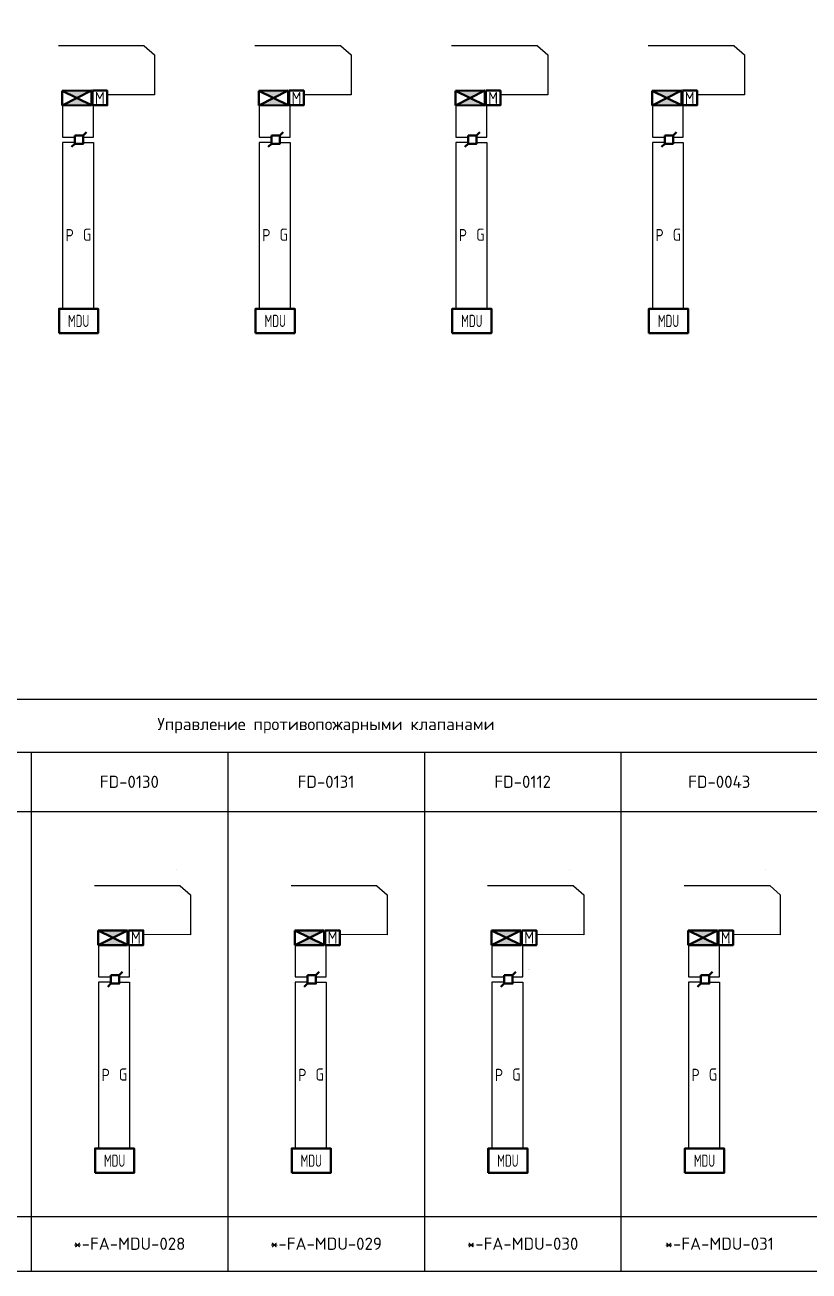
# Model space of a CAD drawing. Header units: millimetres. Extents: x 127230 to 906013, y -355313 to -209225.
# Drawn here: x 373660 to 389698, y -245773 to -220288 of the extents above; entities that cross this region are included whole.
import ezdxf
from ezdxf.enums import TextEntityAlignment as Align

# ---------------------------------------------------------------- set-up
doc = ezdxf.new("R2018")
doc.units = ezdxf.units.MM
doc.linetypes.add('Cплошная', pattern=[0])
for name, color, linetype, lineweight in [('14', 250, 'Continuous', 0), ('АТ_ПС_ИП_025', 1, 'Continuous', 25), ('АТ_ПС_ППКП_025', 5, 'Continuous', 25), ('АТ_ПС_Текст_025', 7, 'Continuous', 25), ('АТ_ПС_Трасса_100', 1, 'Continuous', 100)]:
    doc.layers.add(name, color=color, linetype=linetype, lineweight=lineweight)
doc.layers.add('ПС2', color=230, linetype='Continuous')
doc.styles.add('GLE_OASR_TextStyle', font='GOST2304A.ttf')
doc.styles.get("Standard").update_dxf_attribs({"font": 'gost_0.ttf'})
doc.styles.add('ГОСТ 2.304', font='CS_Gost2304.shx', dxfattribs={"width": 0.8})
doc.styles.add('Текст Т', font='isocpeur.ttf')

# ---------------------------------------------------------------- blocks, each defined once
blk = doc.blocks.new('*T72')
at = {"color": 7, "linetype": 'ByBlock', "transparency": 16777216}
for p, q in [((0, 0), (254457, 0)), ((0, 0), (0, -11695)), ((24130, 0), (24130, -11695)), ((28152, 0), (28152, -11695)), ((32173, 0), (32173, -11695)), ((64347, 0), (64347, -11695)), ((68368, 0), (68368, -11695)), ((72390, 0), (72390, -11695)), ((76412, 0), (76412, -11695)), ((193040, 0), (193040, -11695)), ((197062, 0), (197062, -11695)), ((205105, 0), (205105, -11695)), ((218262, 0), (218262, -11695)), ((222284, 0), (222284, -11695)), ((226305, 0), (226305, -11695)), ((254457, 0), (254457, -11695)), ((0, -1085), (4022, -1085)), ((4022, -1085), (4022, -11695)), ((8043, -1085), (8043, -11695)), ((12065, -1085), (12065, -11695)), ((16087, -1085), (16087, -11695)), ((20108, -1085), (20108, -11695)), ((24130, -1085), (36195, -1085)), ((36195, -1085), (36195, -11695)), ((40217, -1085), (40217, -11695)), ((44238, -1085), (44238, -11695)), ((48260, -1085), (48260, -11695)), ((52282, -1085), (52282, -11695)), ((56303, -1085), (56303, -11695)), ((60325, -1085), (60325, -11695)), ((64347, -1085), (80433, -1085)), ((80433, -1085), (80433, -11695)), ((84455, -1085), (84455, -11695)), ((88477, -1085), (88477, -11695)), ((92498, -1085), (92498, -11695)), ((96520, -1085), (96520, -11695)), ((100542, -1085), (100542, -11695)), ((104563, -1085), (104563, -11695)), ((108585, -1085), (108585, -11695)), ((112607, -1085), (112607, -11695)), ((116628, -1085), (116628, -11695)), ((120650, -1085), (120650, -11695)), ((124672, -1085), (124672, -11695)), ((128693, -1085), (128693, -11695)), ((132715, -1085), (132715, -11695)), ((136737, -1085), (136737, -11695)), ((140758, -1085), (140758, -11695)), ((144780, -1085), (144780, -11695)), ((148802, -1085), (148802, -11695)), ((152823, -1085), (152823, -11695)), ((156845, -1085), (156845, -11695)), ((160867, -1085), (160867, -11695)), ((164888, -1085), (164888, -11695)), ((168910, -1085), (168910, -11695)), ((172932, -1085), (172932, -11695)), ((176953, -1085), (176953, -11695)), ((180975, -1085), (180975, -11695)), ((184997, -1085), (184997, -11695)), ((189018, -1085), (189018, -11695)), ((193040, -1085), (201083, -1085)), ((201083, -1085), (201083, -11695)), ((205105, -1085), (230327, -1085)), ((230327, -1085), (230327, -11695)), ((234349, -1085), (234349, -11695)), ((238370, -1085), (238370, -11695)), ((242392, -1085), (242392, -11695)), ((246414, -1085), (246414, -11695)), ((250435, -1085), (250435, -11695)), ((0, -2294), (254457, -2294)), ((0, -10577), (254457, -10577)), ((0, -11695), (254457, -11695))]:
    blk.add_line(p, q, dxfattribs=at)
at = {"color": 0, "linetype": 'ByBlock', "lineweight": -2, "transparency": 16777216}
for p, q in [((4022, -1085), (24130, -1085)), ((36195, -1085), (64347, -1085)), ((80433, -1085), (193040, -1085)), ((201083, -1085), (205105, -1085)), ((230327, -1085), (254457, -1085))]:
    blk.add_line(p, q, dxfattribs=at)
at = {"color": 7, "transparency": 16777216, "char_height": 250, "attachment_point": 5, "style": 'Текст Т'}
for s, insert, width in [('Управление противопожарными клапанами', (220273, -542), 4020.47), ('Управление противопожарными клапанами', (12065, -542), 24128.8), ('Управление противопожарными клапанами', (48260, -542), 32172.13), ('Управление противопожарными клапанами', (134726, -542), 116627.13), ('Управление противопожарными клапанами', (201083, -542), 8042.13), ('Управление противопожарными клапанами', (240381, -542), 28150.47), ('{\\fGOST 2.304 type A|b0|i0|c204|p34;\\H0.91667x;\\C256;Дистанционный пуск \\Pсистемы дымоудаления}', (26141, -1689), 4020.47), ('{\\fGOST 2.304 type A|b0|i0|c204|p34;\\H0.91667x;\\C256;Дистанционный пуск \\Pсистемы дымоудаления}', (30162, -1689), 4020.47), ('{\\fGOST 2.304 type A|b0|i0|c204|p34;\\H0.91667x;\\C256;Дистанционный пуск \\Pсистемы дымоудаления}', (66358, -1689), 4020.47), ('{\\fGOST 2.304 type A|b0|i0|c204|p34;\\H0.91667x;\\C256;Дистанционный пуск \\Pсистемы дымоудаления}', (70379, -1689), 4020.47), ('{\\fGOST 2.304 type A|b0|i0|c204|p34;\\H0.91667x;\\C256;Дистанционный пуск \\Pсистемы дымоудаления}', (74401, -1689), 4020.47), ('{\\fGOST 2.304 type A|b0|i0|c204|p34;\\H0.91667x;\\C256;Отключение ПВ1 (FAB-0001A)/\\fGOST 2.304 type A|b0|i0|c0|p34; \\fGOST 2.304 type A|b0|i0|c204|p34;ПВ1р (FAB-0001В)}', (195051, -1689), 4020.47), ('{\\fGOST 2.304 type A|b0|i0|c204|p34;\\H0.91667x;\\C256;Отключение \\fGOST 2.304 type A|b0|i0|c0|p34;F0-51-010-NHC13^J/F0-51-010-NHC12/F0-51-010-NHC14} ', (211683, -1689), 13155.68), ('{\\fGOST 2.304 type A|b0|i0|c204|p34;\\H0.91667x;\\C256;Дистанционный пуск \\Pсистемы дымоудаления}', (224294, -1689), 4020.47), ('FD-0027', (2011, -1689), 4020.47), ('FD-0005', (6032, -1689), 4020.47), ('SD-0002', (10054, -1689), 4020.47), ('FD-0004', (14076, -1689), 4020.47), ('FD-0028', (18098, -1689), 4020.47), ('FD-0029', (22119, -1689), 4020.47), ('FD-0121', (34184, -1689), 4020.47), ('FD-0080', (38206, -1689), 4020.47), ('FD-0077', (42228, -1689), 4020.47), ('FD-0025', (46249, -1689), 4020.47), ('FD-0026', (50271, -1689), 4020.47), ('FD-0113', (54293, -1689), 4020.47), ('FD-0072', (58314, -1689), 4020.47), ('FD-0073', (62336, -1689), 4020.47), ('FD-0002', (78423, -1689), 4020.47), ('FD-0024', (82444, -1689), 4020.47), ('SD-0001', (86466, -1689), 4020.47), ('FD-0001', (90488, -1689), 4020.47), ('FD-0003', (94509, -1689), 4020.47), ('FD-0022', (98531, -1689), 4020.47), ('FD-0023', (102553, -1689), 4020.47), ('FD-0032', (106574, -1689), 4020.47), ('FD-0010', (110596, -1689), 4020.47), ('FD-0132', (114618, -1689), 4020.47), ('FD-0085', (118639, -1689), 4020.47), ('FD-0087', (122661, -1689), 4020.47), ('FD-0118', (126683, -1689), 4020.47), ('FD-0130', (130704, -1689), 4020.47), ('FD-0131', (134726, -1689), 4020.47), ('FD-0112', (138748, -1689), 4020.47), ('FD-0043', (142769, -1689), 4020.47), ('FD-0096', (146791, -1689), 4020.47), ('FD-0057', (150813, -1689), 4020.47), ('FD-0097', (154834, -1689), 4020.47), ('FD-0074', (158856, -1689), 4020.47), ('FD-0075', (162878, -1689), 4020.47), ('FD-0076', (166899, -1689), 4020.47), ('FD-0060', (170921, -1689), 4020.47), ('FD-0009', (174943, -1689), 4020.47), ('FD-0114', (178964, -1689), 4020.47), ('FD-0008', (182986, -1689), 4020.47), ('FD-0125', (187008, -1689), 4020.47), ('FD-0058', (191029, -1689), 4020.47), ('FD-0078', (199073, -1689), 4020.47), ('FD-0031', (203094, -1689), 4020.47), ('FD-0081', (220273, -1689), 4020.47), ('FD-0091', (228316, -1689), 4020.47), ('FD-0046', (232338, -1689), 4020.47), ('FD-0093', (236359, -1689), 4020.47), ('FD-0045', (240381, -1689), 4020.47), ('FD-0007', (244403, -1689), 4020.47), ('FD-0071', (248424, -1689), 4020.47), ('FD-0044', (252446, -1689), 4020.47), ('*-FA-MDU-001', (2011, -11136), 4020.47), ('*-FA-MDU-002', (6032, -11136), 4020.47), ('*-FA-MDU-003', (10054, -11136), 4020.47), ('*-FA-MDU-004', (14076, -11136), 4020.47), ('*-FA-MDU-005', (18098, -11136), 4020.47), ('*-FA-MDU-006', (22119, -11136), 4020.47), ('*-FA-SIB-11.7', (26141, -11136), 4020.47), ('*-FA-SIB-11.6', (30162, -11136), 4020.47), ('*-FA-MDU-007', (34184, -11136), 4020.47), ('*-FA-MDU-008', (38206, -11136), 4020.47), ('*-FA-MDU-009', (42228, -11136), 4020.47), ('*-FA-MDU-010', (46249, -11136), 4020.47), ('*-FA-MDU-011', (50271, -11136), 4020.47), ('*-FA-MDU-012', (54293, -11136), 4020.47), ('*-FA-MDU-013', (58314, -11136), 4020.47), ('*-FA-MDU-014', (62336, -11136), 4020.47), ('*-FA-SIB-11.5', (66358, -11136), 4020.47), ('*-FA-SIB-11.4', (70379, -11136), 4020.47), ('*-FA-SIB-11.3', (74401, -11136), 4020.47), ('*-FA-MDU-015', (78423, -11136), 4020.47), ('*-FA-MDU-016', (82444, -11136), 4020.47), ('*-FA-MDU-017', (86466, -11136), 4020.47), ('*-FA-MDU-018', (90488, -11136), 4020.47), ('*-FA-MDU-019', (94509, -11136), 4020.47), ('*-FA-MDU-020', (98531, -11136), 4020.47), ('*-FA-MDU-021', (102553, -11136), 4020.47), ('*-FA-MDU-022', (106574, -11136), 4020.47), ('*-FA-MDU-023', (110596, -11136), 4020.47), ('*-FA-MDU-024', (114618, -11136), 4020.47), ('*-FA-MDU-025', (118639, -11136), 4020.47), ('*-FA-MDU-026', (122661, -11136), 4020.47), ('*-FA-MDU-027', (126683, -11136), 4020.47), ('*-FA-MDU-028', (130704, -11136), 4020.47), ('*-FA-MDU-029', (134726, -11136), 4020.47), ('*-FA-MDU-030', (138748, -11136), 4020.47), ('*-FA-MDU-031', (142769, -11136), 4020.47), ('*-FA-MDU-032', (146791, -11136), 4020.47), ('*-FA-MDU-033', (150813, -11136), 4020.47), ('*-FA-MDU-034', (154834, -11136), 4020.47), ('*-FA-MDU-035', (158856, -11136), 4020.47), ('*-FA-MDU-036', (162878, -11136), 4020.47), ('*-FA-MDU-037', (166899, -11136), 4020.47), ('*-FA-MDU-038', (170921, -11136), 4020.47), ('*-FA-MDU-039', (174943, -11136), 4020.47), ('*-FA-MDU-040', (178964, -11136), 4020.47), ('*-FA-MDU-041', (182986, -11136), 4020.47), ('*-FA-MDU-042', (187008, -11136), 4020.47), ('*-FA-MDU-043', (191029, -11136), 4020.47), (' *-FA-MR4-11.1', (195051, -11136), 4020.47), ('*-FA-MDU-044', (199073, -11136), 4020.47), ('*-FA-MDU-045', (203094, -11136), 4020.47), (' *-FA-MR4-11.2', (211683, -11136), 13155.68), ('*-FA-MDU-046', (220273, -11136), 4020.47), ('*-FA-SIB-11.2', (224294, -11136), 4020.47), ('*-FA-MDU-047', (228316, -11136), 4020.47), ('*-FA-MDU-048', (232338, -11136), 4020.47), ('*-FA-MDU-049', (236359, -11136), 4020.47), ('*-FA-MDU-050', (240381, -11136), 4020.47), ('*-FA-MDU-051', (244403, -11136), 4020.47), ('*-FA-MDU-052', (248424, -11136), 4020.47), ('*-FA-MDU-053', (252446, -11136), 4020.47)]:
    blk.add_mtext(s, dxfattribs=dict(at, insert=insert, width=width))
blk = doc.blocks.new('*U53')
at = {"color": 0, "lineweight": 30, "width": 1.001, "flags": 104}
blk.add_attdef('ТЕКСТ1', text='', height=2.5, dxfattribs=at).set_placement((0.55, 3.27), align=Align.TOP_LEFT)
at = {"color": 0, "lineweight": 0}
blk.add_wipeout([(0, 4.3), (16.02, 4.3), (16.02, 0), (0, 0)], dxfattribs=at)
blk = doc.blocks.new('*U54')
at = {"color": 0, "lineweight": 30, "width": 1.001, "flags": 104}
blk.add_attdef('ТЕКСТ1', text='', height=2.5, dxfattribs=at).set_placement((0.55, 3.27), align=Align.TOP_LEFT)
at = {"color": 0, "lineweight": 0}
blk.add_wipeout([(0, 4.3), (21.07, 4.3), (21.07, 0), (0, 0)], dxfattribs=at)
blk = doc.blocks.new('*U49')
at = {"linetype": 'Continuous', "lineweight": 25}
blk.add_wipeout([(-1.5, -1.5), (-1.5, 1.5), (1.5, 1.5), (1.5, -1.5)], dxfattribs=at)
at = {"color": 0, "linetype": 'Continuous', "lineweight": -2}
for p, q in [((1.5, 1.5), (2.63, 2.63)), ((-1.5, -1.5), (-2.63, -2.63))]:
    blk.add_line(p, q, dxfattribs=at)
blk.add_lwpolyline([(-1.5, 1.5), (1.5, 1.5), (1.5, -1.5), (-1.5, -1.5)], close=True, dxfattribs=at)
blk = doc.blocks.new('*U52')
at = {"linetype": 'Continuous', "lineweight": -2}
h = blk.add_hatch(color=0, dxfattribs=at)
h.dxf.hatch_style = 1
h.paths.add_polyline_path([(-6, 2.97), (-2.98, 1.48), (0, 2.97)])
h.paths.add_polyline_path([(-2.98, 1.48), (-6, -0.03), (0, -0.03), (0, 0)])
at = {"color": 0, "linetype": 'Continuous', "lineweight": -2}
for p, q in [((-6, -0.03), (-6, 2.97)), ((0, 2.97), (-6, 2.97)), ((-6, 2.97), (0, 0)), ((-6, -0.03), (0, 2.97)), ((0, -0.03), (0, 2.97)), ((0, 1.47), (0.18, 1.47)), ((-6, -0.03), (0, -0.03))]:
    blk.add_line(p, q, dxfattribs=at)
blk.add_lwpolyline([(0.18, 2.97), (3.18, 2.97), (3.18, -0.03), (0.18, -0.03)], close=True, dxfattribs=at)
at = {"color": 0, "linetype": 'Continuous', "lineweight": -2, "style": 'GLE_OASR_TextStyle'}
blk.add_text('М', height=2.5, dxfattribs=at).set_placement((1.68, 1.47), align=Align.MIDDLE_CENTER)
blk = doc.blocks.new('*U51')
at = {"color": 0, "linetype": 'Continuous', "lineweight": -2}
blk.add_lwpolyline([(-8, -0.03), (0, -0.03), (0, 4.97), (-8, 4.97)], close=True, dxfattribs=at)
at = {"color": 0, "linetype": 'Continuous', "lineweight": -2, "style": 'ГОСТ 2.304', "width": 0.8, "flags": 4}
blk.add_attdef('НАДПИСЬ', text='', height=2.5, dxfattribs=at).set_placement((-4, 2.47), align=Align.MIDDLE_CENTER)
blk = doc.blocks.new('*U50')
at = {"color": 0, "lineweight": 0}
blk.add_wipeout([(-2.08, 6.13), (-19.65, 6.12), (-19.65, 1.83), (-2.08, 1.83)], dxfattribs=at)
at = {"color": 0, "linetype": 'Cплошная', "lineweight": 25}
for q in [(-19.65, 1.83), (0, 0)]:
    blk.add_line((-2.08, 1.83), q, dxfattribs=at)
at = {"color": 0, "lineweight": 30, "flags": 104}
blk.add_attdef('ТЕКСТ1', text='', height=2.5, dxfattribs=at).set_placement((-2.99, 5.1), align=Align.TOP_RIGHT)

msp = doc.modelspace()

# ---------------------------------------------------------------- linework, layer by layer
at = {"layer": '14', "color": 6, "lineweight": 25}
for points in [[(374429, -221933), (374429, -222583), (374681, -222583)], [(378450, -221933), (378450, -222583), (378702, -222583)], [(382472, -221933), (382472, -222583), (382724, -222583)], [(386494, -221933), (386494, -222583), (386746, -222583)], [(375166, -239108), (375166, -239758), (375418, -239758)], [(379187, -239108), (379187, -239758), (379439, -239758)], [(383209, -239108), (383209, -239758), (383461, -239758)], [(387231, -239108), (387231, -239758), (387483, -239758)]]:
    msp.add_lwpolyline(points, dxfattribs=at)
at = {"layer": 'АТ_ПС_Трасса_100', "color": 92, "lineweight": 25, "ltscale": 100}
for points in [[(374853, -222583), (375061, -222583), (375061, -221934)], [(378875, -222583), (379083, -222583), (379083, -221934)], [(382896, -222583), (383105, -222583), (383105, -221934)], [(386918, -222583), (387126, -222583), (387126, -221934)], [(374853, -222690), (375061, -222690), (375061, -226092)], [(378875, -222690), (379083, -222690), (379083, -226092)], [(382896, -222690), (383105, -222690), (383105, -226092)], [(386918, -222690), (387126, -222690), (387126, -226092)], [(375590, -239758), (375798, -239758), (375798, -239109)], [(379612, -239758), (379820, -239758), (379820, -239109)], [(383633, -239758), (383842, -239758), (383842, -239109)], [(387655, -239758), (387863, -239758), (387863, -239109)], [(375590, -239865), (375798, -239865), (375798, -243266)], [(379612, -239865), (379820, -239865), (379820, -243266)], [(383633, -239865), (383842, -239865), (383842, -243266)], [(387655, -239865), (387863, -239865), (387863, -243266)]]:
    msp.add_lwpolyline(points, dxfattribs=at)
at = {"layer": 'АТ_ПС_Трасса_100', "color": 6, "lineweight": 25, "ltscale": 100}
for points in [[(374681, -222690), (374429, -222690), (374429, -226092)], [(378702, -222690), (378450, -222690), (378450, -226092)], [(382724, -222690), (382472, -222690), (382472, -226092)], [(386746, -222690), (386494, -222690), (386494, -226092)], [(375418, -239865), (375166, -239865), (375166, -243266)], [(379439, -239865), (379187, -239865), (379187, -243266)], [(383461, -239865), (383209, -239865), (383209, -243266)], [(387483, -239865), (387231, -239865), (387231, -243266)]]:
    msp.add_lwpolyline(points, dxfattribs=at)

# ---------------------------------------------------------------- block references
msp.add_blockref('*T72', (245092, -234078))
at = {"layer": 'АТ_ПС_Текст_025', "linetype": 'Continuous'}
ref = msp.add_blockref('*U50', (376309, -220902), dxfattribs=dict(at, xscale=100, yscale=100, zscale=100))
lines = msp.add_mtext('230 В AC*** ', dxfattribs={"layer": '0', "color": 0, "insert": (376010, -220391), "char_height": 2.5, "attachment_point": 1})
ref.add_attrib('ТЕКСТ1', '', (376010, -220391), dxfattribs={"flags": 104}).embed_mtext(lines)
ref = msp.add_blockref('*U50', (380330, -220902), dxfattribs=dict(at, xscale=100, yscale=100, zscale=100))
lines = msp.add_mtext('230 В AC*** ', dxfattribs={"layer": '0', "color": 0, "insert": (380031, -220391), "char_height": 2.5, "attachment_point": 1})
ref.add_attrib('ТЕКСТ1', '', (380031, -220391), dxfattribs={"flags": 104}).embed_mtext(lines)
ref = msp.add_blockref('*U50', (384352, -220902), dxfattribs=dict(at, xscale=100, yscale=100, zscale=100))
lines = msp.add_mtext('230 В AC*** ', dxfattribs={"layer": '0', "color": 0, "insert": (384053, -220391), "char_height": 2.5, "attachment_point": 1})
ref.add_attrib('ТЕКСТ1', '', (384053, -220391), dxfattribs={"flags": 104}).embed_mtext(lines)
ref = msp.add_blockref('*U50', (388374, -220902), dxfattribs=dict(at, xscale=100, yscale=100, zscale=100))
lines = msp.add_mtext('230 В AC*** ', dxfattribs={"layer": '0', "color": 0, "insert": (388075, -220391), "char_height": 2.5, "attachment_point": 1})
ref.add_attrib('ТЕКСТ1', '', (388075, -220391), dxfattribs={"flags": 104}).embed_mtext(lines)
at = {"layer": 'ПС2', "color": 5, "lineweight": 50, "transparency": 33554687, "xscale": 100, "yscale": 100, "zscale": 100, "rotation": 0.1250381865928775}
for p in [(375024, -221929), (379046, -221929), (383068, -221929), (387089, -221929), (375761, -239103), (379783, -239103), (383805, -239103), (387826, -239103)]:
    msp.add_blockref('*U52', p, dxfattribs=at)

# ---------------------------------------------------------------- texts
at = {"layer": 'АТ_ПС_Текст_025', "char_height": 250, "attachment_point": 5, "style": 'GLE_OASR_TextStyle'}
for s, insert in [('P', (374575, -224587)), ('G', (374930, -224579)), ('P', (378597, -224587)), ('G', (378952, -224579)), ('P', (382618, -224587)), ('G', (382974, -224579)), ('P', (386640, -224587)), ('G', (386995, -224579)), ('P', (375312, -241762)), ('G', (375667, -241753)), ('P', (379334, -241762)), ('G', (379689, -241753)), ('P', (383355, -241762)), ('G', (383711, -241753)), ('P', (387377, -241762)), ('G', (387732, -241753))]:
    msp.add_mtext_dynamic_manual_height_columns(s, width=1237.88, gutter_width=12.5, heights=[0], dxfattribs=dict(at, insert=insert))

# ---------------------------------------------------------------- next in the draw order: linework, layer by layer
at = {"layer": '14', "color": 6, "lineweight": 25}
for points in [[(376309, -220902), (376309, -221720), (375342, -221716)], [(380330, -220902), (380330, -221720), (379363, -221716)], [(384352, -220902), (384352, -221720), (383385, -221716)], [(388374, -220902), (388374, -221720), (387407, -221716)]]:
    msp.add_lwpolyline(points, dxfattribs=at)

# ---------------------------------------------------------------- next in the draw order: block references
at = {"layer": 'АТ_ПС_ИП_025', "lineweight": 50, "xscale": 57.51779866433964, "yscale": 57.51779866433964, "zscale": 57.51779866433964}
for p in [(374767, -222633), (378789, -222633), (382810, -222633), (386832, -222633), (375504, -239807), (379525, -239807), (383547, -239807), (387569, -239807)]:
    msp.add_blockref('*U49', p, dxfattribs=at)
at = {"layer": 'АТ_ПС_Текст_025', "transparency": 33554636}
ref = msp.add_blockref('*U53', (375120, -222758), dxfattribs=dict(at, xscale=99.99980000000001, yscale=99.99980000000001, zscale=99.99980000000001))
lines = msp.add_mtext('\\W1.0010;*FA-XK-130', dxfattribs={"layer": '0', "color": 0, "insert": (375174, -222431), "char_height": 2.5, "attachment_point": 1})
ref.add_attrib('ТЕКСТ1', '', (375174, -222431), dxfattribs={"flags": 104}).embed_mtext(lines)
ref = msp.add_blockref('*U53', (379141, -222758), dxfattribs=dict(at, xscale=99.99980000000001, yscale=99.99980000000001, zscale=99.99980000000001))
lines = msp.add_mtext('\\W1.0010;*FA-XK-131', dxfattribs={"layer": '0', "color": 0, "insert": (379196, -222431), "char_height": 2.5, "attachment_point": 1})
ref.add_attrib('ТЕКСТ1', '', (379196, -222431), dxfattribs={"flags": 104}).embed_mtext(lines)
ref = msp.add_blockref('*U53', (383163, -222758), dxfattribs=dict(at, xscale=99.99980000000001, yscale=99.99980000000001, zscale=99.99980000000001))
lines = msp.add_mtext('\\W1.0010;*FA-XK-132', dxfattribs={"layer": '0', "color": 0, "insert": (383218, -222431), "char_height": 2.5, "attachment_point": 1})
ref.add_attrib('ТЕКСТ1', '', (383218, -222431), dxfattribs={"flags": 104}).embed_mtext(lines)
ref = msp.add_blockref('*U53', (387185, -222758), dxfattribs=dict(at, xscale=99.99980000000001, yscale=99.99980000000001, zscale=99.99980000000001))
lines = msp.add_mtext('\\W1.0010;*FA-XK-133', dxfattribs={"layer": '0', "color": 0, "insert": (387239, -222431), "char_height": 2.5, "attachment_point": 1})
ref.add_attrib('ТЕКСТ1', '', (387239, -222431), dxfattribs={"flags": 104}).embed_mtext(lines)
at = {"layer": 'АТ_ПС_Текст_025', "transparency": 33554636, "xscale": 99.99980000000001, "yscale": 99.99980000000001, "zscale": 99.99980000000001, "rotation": 90.0000000004073}
for p in [(374313, -225321), (375578, -225321), (378335, -225321), (379600, -225321), (382356, -225321), (383622, -225321), (386378, -225321), (387643, -225321), (375050, -242496), (376315, -242496), (379071, -242496), (380337, -242496), (383093, -242496), (384358, -242496), (387115, -242496), (388380, -242496)]:
    msp.add_blockref('*U54', p, dxfattribs=at)
at = {"layer": 'АТ_ПС_Текст_025', "linetype": 'Continuous'}
ref = msp.add_blockref('*U50', (377045, -238076), dxfattribs=dict(at, xscale=100, yscale=100, zscale=100))
lines = msp.add_mtext('230 В AC*** ', dxfattribs={"layer": '0', "color": 0, "insert": (376746, -237566), "char_height": 2.5, "attachment_point": 1})
ref.add_attrib('ТЕКСТ1', '', (376746, -237566), dxfattribs={"flags": 104}).embed_mtext(lines)
ref = msp.add_blockref('*U50', (381067, -238076), dxfattribs=dict(at, xscale=100, yscale=100, zscale=100))
lines = msp.add_mtext('230 В AC*** ', dxfattribs={"layer": '0', "color": 0, "insert": (380768, -237566), "char_height": 2.5, "attachment_point": 1})
ref.add_attrib('ТЕКСТ1', '', (380768, -237566), dxfattribs={"flags": 104}).embed_mtext(lines)
ref = msp.add_blockref('*U50', (385089, -238076), dxfattribs=dict(at, xscale=100, yscale=100, zscale=100))
lines = msp.add_mtext('230 В AC*** ', dxfattribs={"layer": '0', "color": 0, "insert": (384790, -237566), "char_height": 2.5, "attachment_point": 1})
ref.add_attrib('ТЕКСТ1', '', (384790, -237566), dxfattribs={"flags": 104}).embed_mtext(lines)
ref = msp.add_blockref('*U50', (389110, -238076), dxfattribs=dict(at, xscale=100, yscale=100, zscale=100))
lines = msp.add_mtext('230 В AC*** ', dxfattribs={"layer": '0', "color": 0, "insert": (388811, -237566), "char_height": 2.5, "attachment_point": 1})
ref.add_attrib('ТЕКСТ1', '', (388811, -237566), dxfattribs={"flags": 104}).embed_mtext(lines)
at = {"layer": 'АТ_ПС_Текст_025', "transparency": 33554636}
ref = msp.add_blockref('*U53', (375857, -239933), dxfattribs=dict(at, xscale=99.99980000000001, yscale=99.99980000000001, zscale=99.99980000000001))
lines = msp.add_mtext('\\W1.0010;*FA-XK-028', dxfattribs={"layer": '0', "color": 0, "insert": (375911, -239605), "char_height": 2.5, "attachment_point": 1})
ref.add_attrib('ТЕКСТ1', '', (375911, -239605), dxfattribs={"flags": 104}).embed_mtext(lines)
ref = msp.add_blockref('*U53', (379878, -239933), dxfattribs=dict(at, xscale=99.99980000000001, yscale=99.99980000000001, zscale=99.99980000000001))
lines = msp.add_mtext('\\W1.0010;*FA-XK-029', dxfattribs={"layer": '0', "color": 0, "insert": (379933, -239605), "char_height": 2.5, "attachment_point": 1})
ref.add_attrib('ТЕКСТ1', '', (379933, -239605), dxfattribs={"flags": 104}).embed_mtext(lines)
ref = msp.add_blockref('*U53', (383900, -239933), dxfattribs=dict(at, xscale=99.99980000000001, yscale=99.99980000000001, zscale=99.99980000000001))
lines = msp.add_mtext('\\W1.0010;*FA-XK-030', dxfattribs={"layer": '0', "color": 0, "insert": (383955, -239605), "char_height": 2.5, "attachment_point": 1})
ref.add_attrib('ТЕКСТ1', '', (383955, -239605), dxfattribs={"flags": 104}).embed_mtext(lines)
ref = msp.add_blockref('*U53', (387922, -239933), dxfattribs=dict(at, xscale=99.99980000000001, yscale=99.99980000000001, zscale=99.99980000000001))
lines = msp.add_mtext('\\W1.0010;*FA-XK-031', dxfattribs={"layer": '0', "color": 0, "insert": (387976, -239605), "char_height": 2.5, "attachment_point": 1})
ref.add_attrib('ТЕКСТ1', '', (387976, -239605), dxfattribs={"flags": 104}).embed_mtext(lines)

# ---------------------------------------------------------------- next in the draw order: wipeouts: each hides what was drawn before it
at = {"lineweight": 25}
for points in [[(374358, -226092), (375158, -226092), (375158, -226592), (374358, -226592)], [(378379, -226092), (379179, -226092), (379179, -226592), (378379, -226592)], [(382401, -226092), (383201, -226092), (383201, -226592), (382401, -226592)], [(386423, -226092), (387223, -226092), (387223, -226592), (386423, -226592)], [(375094, -243266), (375894, -243266), (375894, -243766), (375094, -243766)], [(379116, -243266), (379916, -243266), (379916, -243766), (379116, -243766)], [(383138, -243266), (383938, -243266), (383938, -243766), (383138, -243766)], [(387159, -243266), (387959, -243266), (387959, -243766), (387159, -243766)]]:
    msp.add_wipeout(points, dxfattribs=at).dxf.layer = 'АТ_ПС_Трасса_100'

# ---------------------------------------------------------------- next in the draw order: linework, layer by layer
at = {"layer": '14', "color": 6, "lineweight": 25}
for points in [[(377045, -238076), (377045, -238895), (376079, -238890)], [(381067, -238076), (381067, -238895), (380100, -238890)], [(385089, -238076), (385089, -238895), (384122, -238890)], [(389110, -238076), (389110, -238895), (388144, -238890)]]:
    msp.add_lwpolyline(points, dxfattribs=at)

# ---------------------------------------------------------------- next in the draw order: block references
at = {"layer": 'АТ_ПС_ППКП_025', "color": 1, "linetype": 'Continuous', "lineweight": 50}
ref = msp.add_blockref('*U51', (375157, -226589), dxfattribs=dict(at, xscale=100, yscale=100, zscale=100))
ref.add_attrib('НАДПИСЬ', 'MDU', dxfattribs={"layer": '0', "color": 0, "linetype": 'Continuous', "lineweight": -2, "height": 250, "style": 'ГОСТ 2.304', "width": 0.8}).set_placement((374758, -226342), align=Align.MIDDLE_CENTER)
ref = msp.add_blockref('*U51', (379179, -226589), dxfattribs=dict(at, xscale=100, yscale=100, zscale=100))
ref.add_attrib('НАДПИСЬ', 'MDU', dxfattribs={"layer": '0', "color": 0, "linetype": 'Continuous', "lineweight": -2, "height": 250, "style": 'ГОСТ 2.304', "width": 0.8}).set_placement((378779, -226342), align=Align.MIDDLE_CENTER)
ref = msp.add_blockref('*U51', (383201, -226589), dxfattribs=dict(at, xscale=100, yscale=100, zscale=100))
ref.add_attrib('НАДПИСЬ', 'MDU', dxfattribs={"layer": '0', "color": 0, "linetype": 'Continuous', "lineweight": -2, "height": 250, "style": 'ГОСТ 2.304', "width": 0.8}).set_placement((382801, -226342), align=Align.MIDDLE_CENTER)
ref = msp.add_blockref('*U51', (387222, -226589), dxfattribs=dict(at, xscale=100, yscale=100, zscale=100))
ref.add_attrib('НАДПИСЬ', 'MDU', dxfattribs={"layer": '0', "color": 0, "linetype": 'Continuous', "lineweight": -2, "height": 250, "style": 'ГОСТ 2.304', "width": 0.8}).set_placement((386823, -226342), align=Align.MIDDLE_CENTER)
ref = msp.add_blockref('*U51', (375894, -243763), dxfattribs=dict(at, xscale=100, yscale=100, zscale=100))
ref.add_attrib('НАДПИСЬ', 'MDU', dxfattribs={"layer": '0', "color": 0, "linetype": 'Continuous', "lineweight": -2, "height": 250, "style": 'ГОСТ 2.304', "width": 0.8}).set_placement((375494, -243516), align=Align.MIDDLE_CENTER)
ref = msp.add_blockref('*U51', (379916, -243763), dxfattribs=dict(at, xscale=100, yscale=100, zscale=100))
ref.add_attrib('НАДПИСЬ', 'MDU', dxfattribs={"layer": '0', "color": 0, "linetype": 'Continuous', "lineweight": -2, "height": 250, "style": 'ГОСТ 2.304', "width": 0.8}).set_placement((379516, -243516), align=Align.MIDDLE_CENTER)
ref = msp.add_blockref('*U51', (383937, -243763), dxfattribs=dict(at, xscale=100, yscale=100, zscale=100))
ref.add_attrib('НАДПИСЬ', 'MDU', dxfattribs={"layer": '0', "color": 0, "linetype": 'Continuous', "lineweight": -2, "height": 250, "style": 'ГОСТ 2.304', "width": 0.8}).set_placement((383538, -243516), align=Align.MIDDLE_CENTER)
ref = msp.add_blockref('*U51', (387959, -243763), dxfattribs=dict(at, xscale=100, yscale=100, zscale=100))
ref.add_attrib('НАДПИСЬ', 'MDU', dxfattribs={"layer": '0', "color": 0, "linetype": 'Continuous', "lineweight": -2, "height": 250, "style": 'ГОСТ 2.304', "width": 0.8}).set_placement((387559, -243516), align=Align.MIDDLE_CENTER)

doc.saveas('drawing.dxf')
